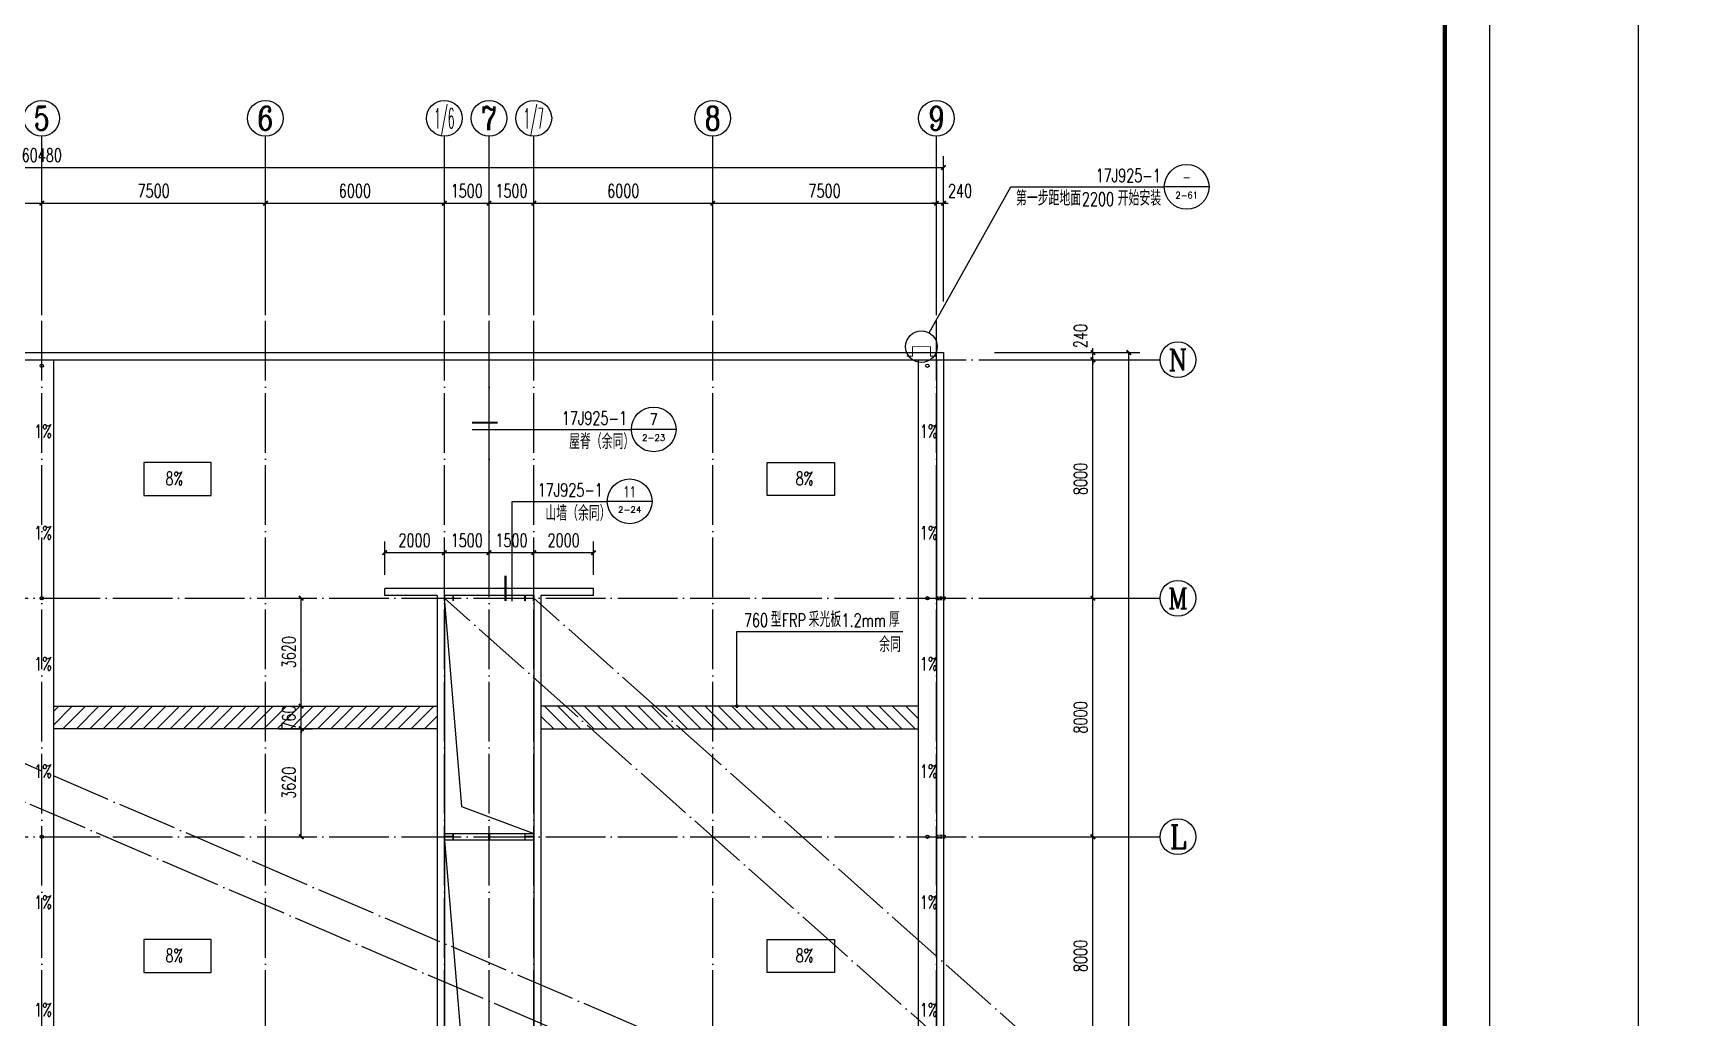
# Model space of a CAD drawing. Extents: x 14586673 to 15379323, y -344170 to -118775.
# Drawn here: x 14905536 to 14961223, y -230294 to -197266 of the extents above; entities that cross this region are included whole.
import ezdxf
from ezdxf.enums import TextEntityAlignment as Align

# ---------------------------------------------------------------- set-up
doc = ezdxf.new("R2010")
doc.units = 0
doc.header["$LTSCALE"] = 1000
doc.header["$MEASUREMENT"] = 0
doc.linetypes.add('DASH', pattern=[0.35, 0.25, -0.1])
doc.linetypes.add('DOTE', pattern=[2.42, 2, -0.2, 0.02, -0.2])
for name, color, linetype in [('AXIS', 3, 'Continuous'), ('AXIS_TEXT', 7, 'Continuous'), ('COLUMN', 2, 'Continuous'), ('DIM_IDEN', 3, 'Continuous'), ('DIM_LEAD', 3, 'Continuous'), ('DIM_SYMB', 3, 'Continuous'), ('DOTE', 1, 'DOTE'), ('PUB_DIM', 3, 'Continuous'), ('PUB_TEXT', 7, 'Continuous'), ('TK', 4, 'Continuous'), ('WALL-PARAPET', 6, 'Continuous'), ('采光带', 4, 'Continuous'), ('雨水管', 4, 'Continuous')]:
    doc.layers.add(name, color=color, linetype=linetype)
doc.styles.add('_TCH_AXIS', font='COMPLEX', dxfattribs={"bigfont": 'GBCBIG'})
doc.styles.add('_TCH_DIM', font='SIMPLEX', dxfattribs={"bigfont": 'GBCBIG'})
doc.styles.add('_TCH_DIM_T3', font='SIMPLEX', dxfattribs={"width": 0.705882, "bigfont": 'GBCBIG'})
doc.styles.add('_TCH_LABEL', font='COMPLEX', dxfattribs={"bigfont": 'GBCBIG'})
doc.styles.add('COMPLEX', font='COMPLEX')
doc.dimstyles.new('_TCH_ARCH&&150', dxfattribs={"dimtxt": 446.25, "dimasz": 150, "dimexe": 375, "dimexo": 450, "dimgap": 189.375, "dimtad": 1, "dimdec": 0, "dimzin": 0, "dimdsep": 46, "dimtxsty": '_TCH_DIM_T3', "dimblk": 'ARCHTICK', "dimcen": 0.09, "dimclrt": 7, "dimazin": 2, "dimtfac": 1, "dimtdec": 0, "dimtix": 1, "dimtmove": 2, "dimatfit": 3, "dimfxl": 0, "dimtolj": 1, "dimtzin": 0, "dimarcsym": 0})

# ---------------------------------------------------------------- blocks, each defined once
blk = doc.blocks.new('A$C0FCD69EC')
at = {"layer": 'COLUMN'}
blk.add_hatch(color=256, dxfattribs=at).paths.add_polyline_path([(300, 180), (294, 180), (294, 94), (6, 94), (6, 180), (0, 180), (0, 0), (6, 0), (6, 86), (294, 86), (294, 0), (300, 0)])
blk.add_lwpolyline([(300, 0), (294, 0), (294, 86), (6, 86), (6, 0), (0, 0), (0, 180), (6, 180), (6, 94), (294, 94), (294, 180), (300, 180)], close=True, dxfattribs=at)
blk = doc.blocks.new('A$C22C4548D')
blk.add_line((0, 10), (300, 10))
blk.add_lwpolyline([(30, 20), (270, 20), (270, 0), (30, 0)], close=True)
blk = doc.blocks.new('GeYuanFrame_36670075', base_point=(20.09, 4.53))
at = {"layer": 'TK'}
blk.add_lwpolyline([(20.09, 4.53), (20.09, 598.53), (1071.09, 598.53), (1071.09, 4.53)], close=True, dxfattribs=at)
at = {"layer": 'TK', "const_width": 1}
blk.add_lwpolyline([(45.09, 588.53), (1061.09, 588.53), (1061.09, 14.53), (45.09, 14.53)], close=True, dxfattribs=at)
blk = doc.blocks.new('GeYuanFrame_01458721', base_point=(20.09, 4.53))
at = {"layer": 'TK'}
blk.add_lwpolyline([(20.09, 4.53), (20.09, 598.53), (1071.09, 598.53), (1071.09, 4.53)], close=True, dxfattribs=at)
blk = doc.blocks.new('_AXISO')
blk.add_circle((0, 0), 0.5)
at = {"layer": 'AXIS_TEXT', "style": 'COMPLEX', "width": 1.041667}
blk.add_attdef('A', text='', height=0.56, dxfattribs=at).set_placement((-0.25, -0.28), (0.25, -0.28), align=Align.FIT)
blk = doc.blocks.new('_ArchTick')
at = {"color": 0, "linetype": 'ByBlock', "const_width": 0.4}
blk.add_lwpolyline([(-0.5, -0.5), (0.5, 0.5)], dxfattribs=at)
blk = doc.blocks.new('*D212')
at = {"layer": 'AXIS', "color": 0, "lineweight": -2}
for p, q in [((14937773, -207980), (14942648, -207980)), ((14942273, -304460), (14942273, -207980)), ((14937773, -304460), (14942648, -304460))]:
    blk.add_line(p, q, dxfattribs=at)
at = {"layer": 'Defpoints', "color": 0}
for p in [(14937323, -207980), (14942273, -207980), (14937323, -304460)]:
    blk.add_point(p, dxfattribs=at)
at = {"layer": 'AXIS', "color": 0, "lineweight": -2, "xscale": 150, "yscale": 150, "zscale": 150}
for p, rotation in [((14942273, -207980), 90), ((14942273, -304460), 270)]:
    blk.add_blockref('_ArchTick', p, dxfattribs=dict(at, rotation=rotation))
at = {"layer": 'AXIS', "color": 7, "insert": (14941860, -256220), "char_height": 446.2, "attachment_point": 5, "rotation": 90, "style": '_TCH_DIM_T3'}
blk.add_mtext('\\A1;96480', dxfattribs=at)
blk = doc.blocks.new('*D223')
at = {"layer": 'AXIS', "color": 0, "lineweight": -2}
for p, q in [((14937773, -224220), (14941448, -224220)), ((14941073, -232220), (14941073, -224220)), ((14937773, -232220), (14941448, -232220))]:
    blk.add_line(p, q, dxfattribs=at)
at = {"layer": 'Defpoints', "color": 0}
for p in [(14937323, -224220), (14941073, -224220), (14937323, -232220)]:
    blk.add_point(p, dxfattribs=at)
at = {"layer": 'AXIS', "color": 0, "lineweight": -2, "xscale": 150, "yscale": 150, "zscale": 150}
for p, rotation in [((14941073, -224220), 90), ((14941073, -232220), 270)]:
    blk.add_blockref('_ArchTick', p, dxfattribs=dict(at, rotation=rotation))
at = {"layer": 'AXIS', "color": 7, "insert": (14940660, -228220), "char_height": 446.2, "attachment_point": 5, "rotation": 90, "style": '_TCH_DIM_T3'}
blk.add_mtext('\\A1;8000', dxfattribs=at)
blk = doc.blocks.new('*D224')
at = {"layer": 'AXIS', "color": 0, "lineweight": -2}
for p, q in [((14937773, -216220), (14941448, -216220)), ((14941073, -224220), (14941073, -216220)), ((14937773, -224220), (14941448, -224220))]:
    blk.add_line(p, q, dxfattribs=at)
at = {"layer": 'Defpoints', "color": 0}
for p in [(14937323, -216220), (14941073, -216220), (14937323, -224220)]:
    blk.add_point(p, dxfattribs=at)
at = {"layer": 'AXIS', "color": 0, "lineweight": -2, "xscale": 150, "yscale": 150, "zscale": 150}
for p, rotation in [((14941073, -216220), 90), ((14941073, -224220), 270)]:
    blk.add_blockref('_ArchTick', p, dxfattribs=dict(at, rotation=rotation))
at = {"layer": 'AXIS', "color": 7, "insert": (14940660, -220220), "char_height": 446.2, "attachment_point": 5, "rotation": 90, "style": '_TCH_DIM_T3'}
blk.add_mtext('\\A1;8000', dxfattribs=at)
blk = doc.blocks.new('*D225')
at = {"layer": 'AXIS', "color": 0, "lineweight": -2}
for p, q in [((14937773, -208220), (14941448, -208220)), ((14941073, -216220), (14941073, -208220)), ((14937773, -216220), (14941448, -216220))]:
    blk.add_line(p, q, dxfattribs=at)
at = {"layer": 'Defpoints', "color": 0}
for p in [(14937323, -208220), (14941073, -208220), (14937323, -216220)]:
    blk.add_point(p, dxfattribs=at)
at = {"layer": 'AXIS', "color": 0, "lineweight": -2, "xscale": 150, "yscale": 150, "zscale": 150}
for p, rotation in [((14941073, -208220), 90), ((14941073, -216220), 270)]:
    blk.add_blockref('_ArchTick', p, dxfattribs=dict(at, rotation=rotation))
at = {"layer": 'AXIS', "color": 7, "insert": (14940660, -212220), "char_height": 446.2, "attachment_point": 5, "rotation": 90, "style": '_TCH_DIM_T3'}
blk.add_mtext('\\A1;8000', dxfattribs=at)
blk = doc.blocks.new('*D226')
at = {"layer": 'AXIS', "color": 0, "lineweight": -2}
for p, q in [((14937773, -207980), (14941448, -207980)), ((14937773, -208220), (14941448, -208220)), ((14941073, -207980), (14941073, -207830)), ((14941073, -208220), (14941073, -207980)), ((14941073, -208220), (14941073, -208370))]:
    blk.add_line(p, q, dxfattribs=at)
at = {"layer": 'Defpoints', "color": 0}
for p in [(14937323, -207980), (14937323, -208220), (14941073, -207980)]:
    blk.add_point(p, dxfattribs=at)
at = {"layer": 'AXIS', "color": 0, "lineweight": -2, "xscale": 150, "yscale": 150, "zscale": 150}
for p, rotation in [((14941073, -207980), 270), ((14941073, -208220), 90)]:
    blk.add_blockref('_ArchTick', p, dxfattribs=dict(at, rotation=rotation))
at = {"layer": 'AXIS', "color": 7, "insert": (14940660, -207425), "char_height": 446.2, "attachment_point": 5, "rotation": 90, "style": '_TCH_DIM_T3'}
blk.add_mtext('\\A1;240', dxfattribs=at)
blk = doc.blocks.new('*D242')
at = {"layer": 'AXIS', "color": 0, "lineweight": -2}
for p, q in [((14875583, -206270), (14875583, -201395)), ((14936063, -206270), (14936063, -201395)), ((14875583, -201770), (14936063, -201770))]:
    blk.add_line(p, q, dxfattribs=at)
at = {"layer": 'Defpoints', "color": 0}
for p in [(14936063, -201770), (14875583, -206720), (14936063, -206720)]:
    blk.add_point(p, dxfattribs=at)
at = {"layer": 'AXIS', "color": 0, "lineweight": -2, "xscale": 150, "yscale": 150, "zscale": 150, "rotation": 180}
blk.add_blockref('_ArchTick', (14875583, -201770), dxfattribs=at)
at = {"layer": 'AXIS', "color": 0, "lineweight": -2, "xscale": 150, "yscale": 150, "zscale": 150}
blk.add_blockref('_ArchTick', (14936063, -201770), dxfattribs=at)
at = {"layer": 'AXIS', "color": 7, "insert": (14905823, -201358), "char_height": 446.2, "attachment_point": 5, "style": '_TCH_DIM_T3'}
blk.add_mtext('\\A1;60480', dxfattribs=at)
blk = doc.blocks.new('*D249')
at = {"layer": 'AXIS', "color": 0, "lineweight": -2}
for p, q in [((14898323, -206270), (14898323, -202595)), ((14905823, -206270), (14905823, -202595)), ((14898323, -202970), (14905823, -202970))]:
    blk.add_line(p, q, dxfattribs=at)
at = {"layer": 'Defpoints', "color": 0}
for p in [(14905823, -202970), (14898323, -206720), (14905823, -206720)]:
    blk.add_point(p, dxfattribs=at)
at = {"layer": 'AXIS', "color": 0, "lineweight": -2, "xscale": 150, "yscale": 150, "zscale": 150, "rotation": 180}
blk.add_blockref('_ArchTick', (14898323, -202970), dxfattribs=at)
at = {"layer": 'AXIS', "color": 0, "lineweight": -2, "xscale": 150, "yscale": 150, "zscale": 150}
blk.add_blockref('_ArchTick', (14905823, -202970), dxfattribs=at)
at = {"layer": 'AXIS', "color": 7, "insert": (14902073, -202558), "char_height": 446.2, "attachment_point": 5, "style": '_TCH_DIM_T3'}
blk.add_mtext('\\A1;7500', dxfattribs=at)
blk = doc.blocks.new('*D250')
at = {"layer": 'AXIS', "color": 0, "lineweight": -2}
for p, q in [((14905823, -206270), (14905823, -202595)), ((14913323, -206270), (14913323, -202595)), ((14905823, -202970), (14913323, -202970))]:
    blk.add_line(p, q, dxfattribs=at)
at = {"layer": 'Defpoints', "color": 0}
for p in [(14913323, -202970), (14905823, -206720), (14913323, -206720)]:
    blk.add_point(p, dxfattribs=at)
at = {"layer": 'AXIS', "color": 0, "lineweight": -2, "xscale": 150, "yscale": 150, "zscale": 150, "rotation": 180}
blk.add_blockref('_ArchTick', (14905823, -202970), dxfattribs=at)
at = {"layer": 'AXIS', "color": 0, "lineweight": -2, "xscale": 150, "yscale": 150, "zscale": 150}
blk.add_blockref('_ArchTick', (14913323, -202970), dxfattribs=at)
at = {"layer": 'AXIS', "color": 7, "insert": (14909573, -202558), "char_height": 446.2, "attachment_point": 5, "style": '_TCH_DIM_T3'}
blk.add_mtext('\\A1;7500', dxfattribs=at)
blk = doc.blocks.new('*D251')
at = {"layer": 'AXIS', "color": 0, "lineweight": -2}
for p, q in [((14913323, -206270), (14913323, -202595)), ((14919323, -206270), (14919323, -202595)), ((14913323, -202970), (14919323, -202970))]:
    blk.add_line(p, q, dxfattribs=at)
at = {"layer": 'Defpoints', "color": 0}
for p in [(14919323, -202970), (14913323, -206720), (14919323, -206720)]:
    blk.add_point(p, dxfattribs=at)
at = {"layer": 'AXIS', "color": 0, "lineweight": -2, "xscale": 150, "yscale": 150, "zscale": 150, "rotation": 180}
blk.add_blockref('_ArchTick', (14913323, -202970), dxfattribs=at)
at = {"layer": 'AXIS', "color": 0, "lineweight": -2, "xscale": 150, "yscale": 150, "zscale": 150}
blk.add_blockref('_ArchTick', (14919323, -202970), dxfattribs=at)
at = {"layer": 'AXIS', "color": 7, "insert": (14916323, -202558), "char_height": 446.2, "attachment_point": 5, "style": '_TCH_DIM_T3'}
blk.add_mtext('\\A1;6000', dxfattribs=at)
blk = doc.blocks.new('*D252')
at = {"layer": 'AXIS', "color": 0, "lineweight": -2}
for p, q in [((14919323, -206270), (14919323, -202595)), ((14920823, -206270), (14920823, -202595)), ((14919323, -202970), (14920823, -202970))]:
    blk.add_line(p, q, dxfattribs=at)
at = {"layer": 'Defpoints', "color": 0}
for p in [(14920823, -202970), (14919323, -206720), (14920823, -206720)]:
    blk.add_point(p, dxfattribs=at)
at = {"layer": 'AXIS', "color": 0, "lineweight": -2, "xscale": 150, "yscale": 150, "zscale": 150, "rotation": 180}
blk.add_blockref('_ArchTick', (14919323, -202970), dxfattribs=at)
at = {"layer": 'AXIS', "color": 0, "lineweight": -2, "xscale": 150, "yscale": 150, "zscale": 150}
blk.add_blockref('_ArchTick', (14920823, -202970), dxfattribs=at)
at = {"layer": 'AXIS', "color": 7, "insert": (14920073, -202558), "char_height": 446.2, "attachment_point": 5, "style": '_TCH_DIM_T3'}
blk.add_mtext('\\A1;1500', dxfattribs=at)
blk = doc.blocks.new('*D253')
at = {"layer": 'AXIS', "color": 0, "lineweight": -2}
for p, q in [((14920823, -206270), (14920823, -202595)), ((14922323, -206270), (14922323, -202595)), ((14920823, -202970), (14922323, -202970))]:
    blk.add_line(p, q, dxfattribs=at)
at = {"layer": 'Defpoints', "color": 0}
for p in [(14922323, -202970), (14920823, -206720), (14922323, -206720)]:
    blk.add_point(p, dxfattribs=at)
at = {"layer": 'AXIS', "color": 0, "lineweight": -2, "xscale": 150, "yscale": 150, "zscale": 150, "rotation": 180}
blk.add_blockref('_ArchTick', (14920823, -202970), dxfattribs=at)
at = {"layer": 'AXIS', "color": 0, "lineweight": -2, "xscale": 150, "yscale": 150, "zscale": 150}
blk.add_blockref('_ArchTick', (14922323, -202970), dxfattribs=at)
at = {"layer": 'AXIS', "color": 7, "insert": (14921573, -202558), "char_height": 446.2, "attachment_point": 5, "style": '_TCH_DIM_T3'}
blk.add_mtext('\\A1;1500', dxfattribs=at)
blk = doc.blocks.new('*D254')
at = {"layer": 'AXIS', "color": 0, "lineweight": -2}
for p, q in [((14922323, -206270), (14922323, -202595)), ((14928323, -206270), (14928323, -202595)), ((14922323, -202970), (14928323, -202970))]:
    blk.add_line(p, q, dxfattribs=at)
at = {"layer": 'Defpoints', "color": 0}
for p in [(14928323, -202970), (14922323, -206720), (14928323, -206720)]:
    blk.add_point(p, dxfattribs=at)
at = {"layer": 'AXIS', "color": 0, "lineweight": -2, "xscale": 150, "yscale": 150, "zscale": 150, "rotation": 180}
blk.add_blockref('_ArchTick', (14922323, -202970), dxfattribs=at)
at = {"layer": 'AXIS', "color": 0, "lineweight": -2, "xscale": 150, "yscale": 150, "zscale": 150}
blk.add_blockref('_ArchTick', (14928323, -202970), dxfattribs=at)
at = {"layer": 'AXIS', "color": 7, "insert": (14925323, -202558), "char_height": 446.2, "attachment_point": 5, "style": '_TCH_DIM_T3'}
blk.add_mtext('\\A1;6000', dxfattribs=at)
blk = doc.blocks.new('*D255')
at = {"layer": 'AXIS', "color": 0, "lineweight": -2}
for p, q in [((14928323, -206270), (14928323, -202595)), ((14935823, -206270), (14935823, -202595)), ((14928323, -202970), (14935823, -202970))]:
    blk.add_line(p, q, dxfattribs=at)
at = {"layer": 'Defpoints', "color": 0}
for p in [(14935823, -202970), (14928323, -206720), (14935823, -206720)]:
    blk.add_point(p, dxfattribs=at)
at = {"layer": 'AXIS', "color": 0, "lineweight": -2, "xscale": 150, "yscale": 150, "zscale": 150, "rotation": 180}
blk.add_blockref('_ArchTick', (14928323, -202970), dxfattribs=at)
at = {"layer": 'AXIS', "color": 0, "lineweight": -2, "xscale": 150, "yscale": 150, "zscale": 150}
blk.add_blockref('_ArchTick', (14935823, -202970), dxfattribs=at)
at = {"layer": 'AXIS', "color": 7, "insert": (14932073, -202558), "char_height": 446.2, "attachment_point": 5, "style": '_TCH_DIM_T3'}
blk.add_mtext('\\A1;7500', dxfattribs=at)
blk = doc.blocks.new('*D256')
at = {"layer": 'AXIS', "color": 0, "lineweight": -2}
for p, q in [((14935823, -206270), (14935823, -202595)), ((14936063, -206270), (14936063, -202595)), ((14935823, -202970), (14935673, -202970)), ((14935823, -202970), (14936063, -202970)), ((14936063, -202970), (14936213, -202970))]:
    blk.add_line(p, q, dxfattribs=at)
at = {"layer": 'Defpoints', "color": 0}
for p in [(14936063, -202970), (14935823, -206720), (14936063, -206720)]:
    blk.add_point(p, dxfattribs=at)
at = {"layer": 'AXIS', "color": 0, "lineweight": -2, "xscale": 150, "yscale": 150, "zscale": 150}
blk.add_blockref('_ArchTick', (14935823, -202970), dxfattribs=at)
at = {"layer": 'AXIS', "color": 0, "lineweight": -2, "xscale": 150, "yscale": 150, "zscale": 150, "rotation": 180}
blk.add_blockref('_ArchTick', (14936063, -202970), dxfattribs=at)
at = {"layer": 'AXIS', "color": 7, "insert": (14936618, -202558), "char_height": 446.2, "attachment_point": 5, "style": '_TCH_DIM_T3'}
blk.add_mtext('\\A1;240', dxfattribs=at)
blk = doc.blocks.new('*D530')
at = {"layer": 'Defpoints', "color": 0}
for p in [(14913323, -220600), (14914523, -220600), (14913323, -224220)]:
    blk.add_point(p, dxfattribs=at)
at = {"layer": 'PUB_DIM', "color": 0, "lineweight": -2}
for p, q in [((14913773, -220600), (14914898, -220600)), ((14914523, -224220), (14914523, -220600)), ((14913773, -224220), (14914898, -224220))]:
    blk.add_line(p, q, dxfattribs=at)
at = {"layer": 'PUB_DIM', "color": 0, "lineweight": -2, "xscale": 150, "yscale": 150, "zscale": 150}
for p, rotation in [((14914523, -220600), 90), ((14914523, -224220), 270)]:
    blk.add_blockref('_ArchTick', p, dxfattribs=dict(at, rotation=rotation))
at = {"layer": 'PUB_DIM', "color": 7, "insert": (14914110, -222410), "char_height": 446.2, "attachment_point": 5, "rotation": 90, "style": '_TCH_DIM_T3'}
blk.add_mtext('\\A1;3620', dxfattribs=at)
blk = doc.blocks.new('*D531')
at = {"layer": 'Defpoints', "color": 0}
for p in [(14913323, -219840), (14914523, -219840), (14913323, -220600)]:
    blk.add_point(p, dxfattribs=at)
at = {"layer": 'PUB_DIM', "color": 0, "lineweight": -2}
for p, q in [((14913773, -219840), (14914898, -219840)), ((14914523, -219840), (14914523, -219690)), ((14914523, -220600), (14914523, -219840)), ((14913773, -220600), (14914898, -220600)), ((14914523, -220600), (14914523, -220750))]:
    blk.add_line(p, q, dxfattribs=at)
at = {"layer": 'PUB_DIM', "color": 0, "lineweight": -2, "xscale": 150, "yscale": 150, "zscale": 150}
for p, rotation in [((14914523, -219840), 270), ((14914523, -220600), 90)]:
    blk.add_blockref('_ArchTick', p, dxfattribs=dict(at, rotation=rotation))
at = {"layer": 'PUB_DIM', "color": 7, "insert": (14914110, -220220), "char_height": 446.2, "attachment_point": 5, "rotation": 90, "style": '_TCH_DIM_T3'}
blk.add_mtext('\\A1;760', dxfattribs=at)
blk = doc.blocks.new('*D532')
at = {"layer": 'Defpoints', "color": 0}
for p in [(14913323, -216220), (14914523, -216220), (14913323, -219840)]:
    blk.add_point(p, dxfattribs=at)
at = {"layer": 'PUB_DIM', "color": 0, "lineweight": -2}
for p, q in [((14913773, -216220), (14914898, -216220)), ((14914523, -219840), (14914523, -216220)), ((14913773, -219840), (14914898, -219840))]:
    blk.add_line(p, q, dxfattribs=at)
at = {"layer": 'PUB_DIM', "color": 0, "lineweight": -2, "xscale": 150, "yscale": 150, "zscale": 150}
for p, rotation in [((14914523, -216220), 90), ((14914523, -219840), 270)]:
    blk.add_blockref('_ArchTick', p, dxfattribs=dict(at, rotation=rotation))
at = {"layer": 'PUB_DIM', "color": 7, "insert": (14914110, -218030), "char_height": 446.2, "attachment_point": 5, "rotation": 90, "style": '_TCH_DIM_T3'}
blk.add_mtext('\\A1;3620', dxfattribs=at)
blk = doc.blocks.new('*D545')
at = {"layer": 'Defpoints', "color": 0}
for p in [(14919323, -214690), (14917323, -215890), (14919323, -215890)]:
    blk.add_point(p, dxfattribs=at)
at = {"layer": 'PUB_DIM', "color": 0, "lineweight": -2}
for p, q in [((14917323, -215440), (14917323, -214315)), ((14919323, -215440), (14919323, -214315)), ((14917323, -214690), (14919323, -214690))]:
    blk.add_line(p, q, dxfattribs=at)
at = {"layer": 'PUB_DIM', "color": 0, "lineweight": -2, "xscale": 150, "yscale": 150, "zscale": 150, "rotation": 180}
blk.add_blockref('_ArchTick', (14917323, -214690), dxfattribs=at)
at = {"layer": 'PUB_DIM', "color": 0, "lineweight": -2, "xscale": 150, "yscale": 150, "zscale": 150}
blk.add_blockref('_ArchTick', (14919323, -214690), dxfattribs=at)
at = {"layer": 'PUB_DIM', "color": 7, "insert": (14918323, -214278), "char_height": 446.2, "attachment_point": 5, "style": '_TCH_DIM_T3'}
blk.add_mtext('\\A1;2000', dxfattribs=at)
blk = doc.blocks.new('*D546')
at = {"layer": 'Defpoints', "color": 0}
for p in [(14920823, -214690), (14919323, -215890), (14920823, -215890)]:
    blk.add_point(p, dxfattribs=at)
at = {"layer": 'PUB_DIM', "color": 0, "lineweight": -2}
for p, q in [((14919323, -215440), (14919323, -214315)), ((14920823, -215440), (14920823, -214315)), ((14919323, -214690), (14920823, -214690))]:
    blk.add_line(p, q, dxfattribs=at)
at = {"layer": 'PUB_DIM', "color": 0, "lineweight": -2, "xscale": 150, "yscale": 150, "zscale": 150, "rotation": 180}
blk.add_blockref('_ArchTick', (14919323, -214690), dxfattribs=at)
at = {"layer": 'PUB_DIM', "color": 0, "lineweight": -2, "xscale": 150, "yscale": 150, "zscale": 150}
blk.add_blockref('_ArchTick', (14920823, -214690), dxfattribs=at)
at = {"layer": 'PUB_DIM', "color": 7, "insert": (14920073, -214278), "char_height": 446.2, "attachment_point": 5, "style": '_TCH_DIM_T3'}
blk.add_mtext('\\A1;1500', dxfattribs=at)
blk = doc.blocks.new('*D547')
at = {"layer": 'Defpoints', "color": 0}
for p in [(14922323, -214690), (14920823, -215890), (14922323, -215890)]:
    blk.add_point(p, dxfattribs=at)
at = {"layer": 'PUB_DIM', "color": 0, "lineweight": -2}
for p, q in [((14920823, -215440), (14920823, -214315)), ((14922323, -215440), (14922323, -214315)), ((14920823, -214690), (14922323, -214690))]:
    blk.add_line(p, q, dxfattribs=at)
at = {"layer": 'PUB_DIM', "color": 0, "lineweight": -2, "xscale": 150, "yscale": 150, "zscale": 150, "rotation": 180}
blk.add_blockref('_ArchTick', (14920823, -214690), dxfattribs=at)
at = {"layer": 'PUB_DIM', "color": 0, "lineweight": -2, "xscale": 150, "yscale": 150, "zscale": 150}
blk.add_blockref('_ArchTick', (14922323, -214690), dxfattribs=at)
at = {"layer": 'PUB_DIM', "color": 7, "insert": (14921573, -214278), "char_height": 446.2, "attachment_point": 5, "style": '_TCH_DIM_T3'}
blk.add_mtext('\\A1;1500', dxfattribs=at)
blk = doc.blocks.new('*D548')
at = {"layer": 'Defpoints', "color": 0}
for p in [(14924323, -214690), (14922323, -215890), (14924323, -215890)]:
    blk.add_point(p, dxfattribs=at)
at = {"layer": 'PUB_DIM', "color": 0, "lineweight": -2}
for p, q in [((14922323, -215440), (14922323, -214315)), ((14924323, -215440), (14924323, -214315)), ((14922323, -214690), (14924323, -214690))]:
    blk.add_line(p, q, dxfattribs=at)
at = {"layer": 'PUB_DIM', "color": 0, "lineweight": -2, "xscale": 150, "yscale": 150, "zscale": 150, "rotation": 180}
blk.add_blockref('_ArchTick', (14922323, -214690), dxfattribs=at)
at = {"layer": 'PUB_DIM', "color": 0, "lineweight": -2, "xscale": 150, "yscale": 150, "zscale": 150}
blk.add_blockref('_ArchTick', (14924323, -214690), dxfattribs=at)
at = {"layer": 'PUB_DIM', "color": 7, "insert": (14923323, -214278), "char_height": 446.2, "attachment_point": 5, "style": '_TCH_DIM_T3'}
blk.add_mtext('\\A1;2000', dxfattribs=at)

msp = doc.modelspace()

# ---------------------------------------------------------------- hatches: boundary and pattern name
at = {"layer": '采光带'}
h = msp.add_hatch(dxfattribs=at)
h.set_pattern_fill('ANSI31', color=250, scale=200, angle=-90, style=0)
h.set_pattern_definition([(225, (14685887.14, 8826378.5), (-224.506403, 224.506403), [])])
h.paths.add_polyline_path([(14919082.6, -220600.3), (14906222.6, -220600.3), (14906222.6, -219840.3), (14919082.6, -219840.3)])
h = msp.add_hatch(dxfattribs=at)
h.set_pattern_fill('ANSI31', color=250, scale=200, angle=-90, style=0)
h.set_pattern_definition([(315, (15155758, 8826378.5), (224.506403, 224.506403), [])])
h.paths.add_polyline_path([(14922562.6, -220600.3), (14935222.6, -220600.3), (14935222.6, -219840.3), (14922562.6, -219840.3)])

# ---------------------------------------------------------------- linework, layer by layer
at = {"ltscale": 0.5}
for p, q in [((14906222.6, -304220.3), (14906222.6, -208220.3)), ((14935222.6, -304220.3), (14935222.6, -208220.3))]:
    msp.add_line(p, q, dxfattribs=at)
for points in [[(14875582.6, -207980.3), (14936062.6, -207980.3), (14936062.6, -304460.3), (14875582.6, -304460.3)], [(14875822.6, -208220.3), (14935822.6, -208220.3), (14935822.6, -304220.3), (14875822.6, -304220.3)], [(14909242.7, -211666.4), (14909242.7, -212774.3), (14911499.7, -212774.3), (14911499.7, -211666.4)], [(14932402.5, -211666.4), (14932402.5, -212774.3), (14930145.4, -212774.3), (14930145.4, -211666.4)], [(14922322.6, -224330.3), (14919322.6, -224330.3), (14919322.6, -224110.3), (14922322.6, -224110.3)], [(14909242.7, -227666.4), (14909242.7, -228774.3), (14911499.7, -228774.3), (14911499.7, -227666.4)], [(14932402.5, -227666.4), (14932402.5, -228774.3), (14930145.4, -228774.3), (14930145.4, -227666.4)]]:
    msp.add_lwpolyline(points, close=True)
at = {"ltscale": 0.5, "const_width": 50}
msp.add_lwpolyline([(14920822.6, -215890.3), (14920822.6, -208220.3)], dxfattribs=at)
at = {"const_width": 30}
msp.add_lwpolyline([(14935822.6, -208100.3), (14935622.6, -208100.3), (14935622.6, -207780.3), (14935022.6, -207780.3), (14935022.6, -208100.3), (14934822.6, -208100.3)], dxfattribs=at)
for points in [[(14919322.6, -216330.3), (14919893.2, -223204.4), (14922322.6, -224110.3)], [(14919322.6, -224330.3), (14919893.2, -231204.4), (14922322.6, -232110.3)]]:
    msp.add_lwpolyline(points)
at = {"linetype": 'DASH', "ltscale": 0.3}
for points in [[(14935822.6, -216270.3), (14935822.6, -216170.3), (14936122.6, -216170.3), (14936122.6, -216270.3)], [(14935822.6, -224270.3), (14935822.6, -224170.3), (14936122.6, -224170.3), (14936122.6, -224270.3)]]:
    msp.add_lwpolyline(points, close=True, dxfattribs=at)
at = {"layer": 'AXIS'}
for p, q in [((14905822.6, -206720.3), (14905822.6, -200720.3)), ((14913322.6, -206720.3), (14913322.6, -200720.3)), ((14919322.6, -206720.3), (14919322.6, -200720.3)), ((14920822.6, -206720.3), (14920822.6, -200720.3)), ((14922322.6, -206720.3), (14922322.6, -200720.3)), ((14928322.6, -206720.3), (14928322.6, -200720.3)), ((14935822.6, -206720.3), (14935822.6, -200720.3)), ((14937322.6, -208220.3), (14943322.6, -208220.3)), ((14937322.6, -216220.3), (14943322.6, -216220.3)), ((14937322.6, -224220.3), (14943322.6, -224220.3))]:
    msp.add_line(p, q, dxfattribs=at)
at = {"layer": 'DIM_IDEN'}
for p, q in [((14920252.6, -210556.6), (14922402.6, -210556.6)), ((14922402.6, -210556.6), (14925593.5, -210556.6)), ((14927093.5, -210556.6), (14925593.5, -210556.6)), ((14921596.1, -212970.3), (14924787, -212970.3)), ((14921596.1, -216317.8), (14921596.1, -212970.3)), ((14926287, -212970.3), (14924787, -212970.3))]:
    msp.add_line(p, q, dxfattribs=at)
at = {"layer": 'DIM_IDEN', "const_width": 75}
for points in [[(14920252.6, -210331.6), (14921107.6, -210331.6)], [(14921371.1, -216317.8), (14921371.1, -215462.8)]]:
    msp.add_lwpolyline(points, dxfattribs=at)
at = {"layer": 'DIM_IDEN'}
for centre in [(14926343.5, -210556.6), (14925537, -212970.3)]:
    msp.add_circle(centre, 750, dxfattribs=at)
at = {"layer": 'DIM_LEAD'}
for p, q in [((14935581.5, -207317.7), (14938322.6, -202420.3)), ((14938322.6, -202420.3), (14943467.2, -202420.3)), ((14944967.2, -202420.3), (14943467.2, -202420.3)), ((14929136, -219840.3), (14929136, -217340.3)), ((14929136, -217340.3), (14934703.6, -217340.3))]:
    msp.add_line(p, q, dxfattribs=at)
at = {"layer": 'DIM_LEAD', "const_width": 60}
msp.add_lwpolyline([(14929136, -219870.3, 1), (14929136, -219810.3, 1)], format="xyb", close=True, dxfattribs=at)
at = {"layer": 'DIM_LEAD'}
for centre, radius in [((14944217.2, -202420.3), 750), ((14935322.6, -207780.3), 530.2)]:
    msp.add_circle(centre, radius, dxfattribs=at)
at = {"layer": 'DIM_SYMB'}
for points in [[(14905822.6, -210237.9, 0, 0, 0), (14905822.6, -209173, 120, 0, 0), (14905822.6, -208723, 0, 0, 0)], [(14935522.6, -210237.9, 0, 0, 0), (14935522.6, -209173, 120, 0, 0), (14935522.6, -208723, 0, 0, 0)], [(14905822.6, -214402.8, 0, 0, 0), (14905822.6, -215467.7, 120, 0, 0), (14905822.6, -215917.7, 0, 0, 0)], [(14935522.6, -214402.8, 0, 0, 0), (14935522.6, -215467.7, 120, 0, 0), (14935522.6, -215917.7, 0, 0, 0)], [(14905822.6, -218037.9, 0, 0, 0), (14905822.6, -216973, 120, 0, 0), (14905822.6, -216523, 0, 0, 0)], [(14935522.6, -218037.9, 0, 0, 0), (14935522.6, -216973, 120, 0, 0), (14935522.6, -216523, 0, 0, 0)], [(14905822.6, -222402.8, 0, 0, 0), (14905822.6, -223467.7, 120, 0, 0), (14905822.6, -223917.7, 0, 0, 0)], [(14935522.6, -222402.8, 0, 0, 0), (14935522.6, -223467.7, 120, 0, 0), (14935522.6, -223917.7, 0, 0, 0)], [(14905822.6, -226037.9, 0, 0, 0), (14905822.6, -224973, 120, 0, 0), (14905822.6, -224523, 0, 0, 0)], [(14935522.6, -226037.9, 0, 0, 0), (14935522.6, -224973, 120, 0, 0), (14935522.6, -224523, 0, 0, 0)]]:
    msp.add_lwpolyline(points, format="xyseb", dxfattribs=at)
at = {"layer": 'DOTE'}
for p, q in [((14905822.6, -305720.3), (14905822.6, -206720.3)), ((14913322.6, -305720.3), (14913322.6, -206720.3)), ((14919322.6, -305720.3), (14919322.6, -206720.3)), ((14920822.6, -305720.3), (14920822.6, -206720.3)), ((14922322.6, -305720.3), (14922322.6, -206720.3)), ((14928322.6, -305720.3), (14928322.6, -206720.3)), ((14935822.6, -305720.3), (14935822.6, -206720.3)), ((14874322.6, -208220.3), (14937322.6, -208220.3)), ((14874322.6, -216220.3), (14937322.6, -216220.3)), ((14947307.3, -241100.3), (14889322.6, -216220.3)), ((14950307.3, -241100.3), (14892322.6, -216220.3)), ((14947307.3, -241100.3), (14919322.6, -216220.3)), ((14950307.3, -241100.3), (14922322.6, -216220.3)), ((14874322.6, -224220.3), (14937322.6, -224220.3))]:
    msp.add_line(p, q, dxfattribs=at)
at = {"layer": 'PUB_DIM'}
for points in [[(14910993.5, -212582.6, 0, 0, 0), (14909968.5, -212582.6, 120, 0, 0), (14909518.5, -212582.6, 0, 0, 0)], [(14930651.6, -212582.6, 0, 0, 0), (14931676.6, -212582.6, 120, 0, 0), (14932126.6, -212582.6, 0, 0, 0)], [(14910993.5, -228582.6, 0, 0, 0), (14909968.5, -228582.6, 120, 0, 0), (14909518.5, -228582.6, 0, 0, 0)], [(14930651.6, -228582.6, 0, 0, 0), (14931676.6, -228582.6, 120, 0, 0), (14932126.6, -228582.6, 0, 0, 0)]]:
    msp.add_lwpolyline(points, format="xyseb", dxfattribs=at)
at = {"layer": 'WALL-PARAPET'}
for p, q in [((14919322.6, -215890.3), (14917322.6, -215890.3)), ((14917322.6, -216130.3), (14917322.6, -215890.3)), ((14922322.6, -215890.3), (14919322.6, -215890.3)), ((14924322.6, -215890.3), (14922322.6, -215890.3)), ((14924322.6, -216130.3), (14924322.6, -215890.3)), ((14919082.6, -216130.3), (14917322.6, -216130.3)), ((14919082.6, -216130.3), (14919082.6, -296310.3)), ((14919322.6, -216130.3), (14919322.6, -296310.3)), ((14922322.6, -216130.3), (14919322.6, -216130.3)), ((14922322.6, -216130.3), (14922322.6, -296310.3)), ((14922562.6, -216130.3), (14922562.6, -296310.3)), ((14924322.6, -216130.3), (14922562.6, -216130.3))]:
    msp.add_line(p, q, dxfattribs=at)
at = {"layer": '采光带', "color": 4}
for points in [[(14919082.6, -220600.3), (14906222.6, -220600.3), (14906222.6, -219840.3), (14919082.6, -219840.3)], [(14922562.6, -220600.3), (14935222.6, -220600.3), (14935222.6, -219840.3), (14922562.6, -219840.3)]]:
    msp.add_lwpolyline(points, close=True, dxfattribs=at)
at = {"layer": '雨水管'}
for centre in [(14905822.6, -208420.3), (14935522.6, -208420.3), (14905822.6, -216220.3), (14935522.6, -216220.3), (14905822.6, -224220.3), (14935522.6, -224220.3)]:
    msp.add_circle(centre, 55, dxfattribs=at)

# ---------------------------------------------------------------- block references
at = {"xscale": 150, "yscale": 150, "zscale": 150, "rotation": 270}
msp.add_blockref('GeYuanFrame_36670075', (14865272.6, -181520.3), dxfattribs=at)
at = {"xscale": 150, "yscale": 150, "zscale": 150}
msp.add_blockref('GeYuanFrame_01458721', (14959372.6, -270620.3), dxfattribs=at)
at = {"rotation": 90.00000000000001}
msp.add_blockref('A$C22C4548D', (14920832.6, -224374.4), dxfattribs=at)
at = {"layer": 'AXIS'}
ref = msp.add_blockref('_AXISO', (14905822.6, -200120.3), dxfattribs=dict(at, xscale=1200, yscale=1200, zscale=1200))
ref.add_attrib('A', '5', dxfattribs={"layer": 'AXIS_TEXT', "ltscale": 0.5, "height": 798.8, "style": '_TCH_AXIS'}).set_placement((14905556.3, -200519.7), (14906088.8, -200519.7), align=Align.FIT)
ref = msp.add_blockref('_AXISO', (14913322.6, -200120.3), dxfattribs=dict(at, xscale=1200, yscale=1200, zscale=1200))
ref.add_attrib('A', '6', dxfattribs={"layer": 'AXIS_TEXT', "ltscale": 0.5, "height": 798.8, "style": '_TCH_AXIS'}).set_placement((14913056.3, -200519.7), (14913588.8, -200519.7), align=Align.FIT)
ref = msp.add_blockref('_AXISO', (14919322.6, -200120.3), dxfattribs=dict(at, xscale=1200, yscale=1200, zscale=1200))
ref.add_attrib('A', '1/6', dxfattribs={"layer": 'AXIS_TEXT', "ltscale": 0.5, "height": 678.82, "style": '_TCH_AXIS', "width": 0.411765}).set_placement((14918983.2, -200459.8), (14919662, -200459.8), align=Align.FIT)
ref = msp.add_blockref('_AXISO', (14920822.6, -200120.3), dxfattribs=dict(at, xscale=1200, yscale=1200, zscale=1200))
ref.add_attrib('A', '7', dxfattribs={"layer": 'AXIS_TEXT', "ltscale": 0.5, "height": 798.8, "style": '_TCH_AXIS'}).set_placement((14920556.3, -200519.7), (14921088.8, -200519.7), align=Align.FIT)
ref = msp.add_blockref('_AXISO', (14922322.6, -200120.3), dxfattribs=dict(at, xscale=1200, yscale=1200, zscale=1200))
ref.add_attrib('A', '1/7', dxfattribs={"layer": 'AXIS_TEXT', "ltscale": 0.5, "height": 678.82, "style": '_TCH_AXIS', "width": 0.411765}).set_placement((14921983.2, -200459.8), (14922662, -200459.8), align=Align.FIT)
ref = msp.add_blockref('_AXISO', (14928322.6, -200120.3), dxfattribs=dict(at, xscale=1200, yscale=1200, zscale=1200))
ref.add_attrib('A', '8', dxfattribs={"layer": 'AXIS_TEXT', "ltscale": 0.5, "height": 798.8, "style": '_TCH_AXIS'}).set_placement((14928056.3, -200519.7), (14928588.8, -200519.7), align=Align.FIT)
ref = msp.add_blockref('_AXISO', (14935822.6, -200120.3), dxfattribs=dict(at, xscale=1200, yscale=1200, zscale=1200))
ref.add_attrib('A', '9', dxfattribs={"layer": 'AXIS_TEXT', "ltscale": 0.5, "height": 798.8, "style": '_TCH_AXIS'}).set_placement((14935556.3, -200519.7), (14936088.8, -200519.7), align=Align.FIT)
ref = msp.add_blockref('_AXISO', (14943922.6, -208220.3), dxfattribs=dict(at, xscale=1200, yscale=1200, zscale=1200))
ref.add_attrib('A', 'N', dxfattribs={"layer": 'AXIS_TEXT', "ltscale": 0.5, "height": 711.9, "style": '_TCH_AXIS'}).set_placement((14943600.5, -208576.3), (14944244.6, -208576.3), align=Align.FIT)
ref = msp.add_blockref('_AXISO', (14943922.6, -216220.3), dxfattribs=dict(at, xscale=1200, yscale=1200, zscale=1200))
ref.add_attrib('A', 'M', dxfattribs={"layer": 'AXIS_TEXT', "ltscale": 0.5, "height": 678.8, "style": '_TCH_AXIS'}).set_placement((14943583.2, -216559.8), (14944262, -216559.8), align=Align.FIT)
ref = msp.add_blockref('_AXISO', (14943922.6, -224220.3), dxfattribs=dict(at, xscale=1200, yscale=1200, zscale=1200))
ref.add_attrib('A', 'L', dxfattribs={"layer": 'AXIS_TEXT', "ltscale": 0.5, "height": 781.2, "style": '_TCH_AXIS'}).set_placement((14943643.6, -224610.9), (14944201.6, -224610.9), align=Align.FIT)
at = {"layer": 'COLUMN', "rotation": 180}
for p in [(14919622.6, -216130.3), (14922322.6, -216130.3)]:
    msp.add_blockref('A$C0FCD69EC', p, dxfattribs=at)
at = {"layer": 'COLUMN', "xscale": -1}
for p in [(14919622.6, -224310.3), (14922322.6, -224310.3)]:
    msp.add_blockref('A$C0FCD69EC', p, dxfattribs=at)

# ---------------------------------------------------------------- texts
at = {"layer": 'PUB_TEXT', "width": 0.705882}
for s, style, p in [('17J925-1', '_TCH_DIM', (14941164.7, -202262.8)), ('2200', '_TCH_DIM', (14940702.3, -203052.6)), ('1%%%', '_TCH_DIM', (14905567.6, -210841.7)), ('17J925-1', '_TCH_LABEL', (14923261, -210399.1)), ('1%%%', '_TCH_DIM', (14935267.6, -210841.7)), ('8%', '_TCH_DIM', (14909971, -212425.1)), ('8%', '_TCH_DIM', (14931104.1, -212425.1)), ('17J925-1', '_TCH_LABEL', (14922454.5, -212812.8)), ('1%%%', '_TCH_DIM', (14905567.6, -214245.3)), ('1%%%', '_TCH_DIM', (14935267.6, -214245.3)), ('760', '_TCH_DIM', (14929368.9, -217182.8)), ('FRP', '_TCH_DIM', (14930637.5, -217182.8)), ('1.2mm', '_TCH_DIM', (14932643.3, -217182.8)), ('1%%%', '_TCH_DIM', (14905567.6, -218641.7)), ('1%%%', '_TCH_DIM', (14935267.6, -218641.7)), ('1%%%', '_TCH_DIM', (14905567.6, -222245.3)), ('1%%%', '_TCH_DIM', (14935267.6, -222245.3)), ('1%%%', '_TCH_DIM', (14905567.6, -226641.7)), ('1%%%', '_TCH_DIM', (14935267.6, -226641.7)), ('8%', '_TCH_DIM', (14909971, -228425.1)), ('8%', '_TCH_DIM', (14931104.1, -228425.1)), ('1%%%', '_TCH_DIM', (14905567.6, -230245.3)), ('1%%%', '_TCH_DIM', (14935267.6, -230245.3))]:
    msp.add_text(s, height=446.25, dxfattribs=dict(at, style=style)).set_placement(p)
at = {"layer": 'PUB_TEXT', "style": '_TCH_DIM', "width": 0.777778}
msp.add_text('-', height=391.5, dxfattribs=at).set_placement((14944086.7, -202281.5), (14944347.7, -202281.5), align=Align.FIT)
at = {"layer": 'PUB_TEXT'}
for s, height, style, p in [('第一步距地面', 506.38, '_TCH_DIM', (14938490.6, -203052.6)), ('开始安装', 506.38, '_TCH_DIM', (14941902.3, -203052.6)), ('屋脊（余同）', 506.38, '_TCH_LABEL', (14923505.1, -211216.5)), ('山墙（余同）', 506.38, '_TCH_LABEL', (14922709.9, -213622.3)), ('型', 506.4, '_TCH_DIM', (14930268.9, -217182.8)), ('采光板', 506.38, '_TCH_DIM', (14931537.5, -217182.8)), ('厚', 506.4, '_TCH_DIM', (14934233.3, -217182.8)), ('余同', 506.38, '_TCH_DIM', (14933903.8, -218022.8))]:
    msp.add_text(s, height=height, dxfattribs=dict(at, style=style)).set_placement(p)
for s, height, style, p, p2 in [('2-61', 223.12, '_TCH_DIM', (14943840.1, -202813.5), (14944594.4, -202813.5)), ('7', 391.5, '_TCH_LABEL', (14926213, -210417.8), (14926474, -210417.8)), ('2-23', 204.59, '_TCH_LABEL', (14925953.8, -210935.7), (14926733.1, -210935.7)), ('11', 359.79, '_TCH_LABEL', (14925322.9, -212826.8), (14925751.2, -212826.8)), ('2-24', 202.68, '_TCH_LABEL', (14925146.1, -213348), (14925927.9, -213348))]:
    msp.add_text(s, height=height, dxfattribs=dict(at, style=style)).set_placement(p, p2, align=Align.FIT)

# ---------------------------------------------------------------- dimensions: what is measured, and where the dimension line sits
at = {"layer": 'AXIS'}
for p1, p2, distance, text, picture, middle in [((14875582.6, -206720.3), (14936062.6, -206720.3), 4950, '60480', '*D242', (14905822.6, -201357.8)), ((14898322.6, -206720.3), (14905822.6, -206720.3), 3750, '7500', '*D249', (14902072.6, -202557.8)), ((14905822.6, -206720.3), (14913322.6, -206720.3), 3750, '7500', '*D250', (14909572.6, -202557.8)), ((14913322.6, -206720.3), (14919322.6, -206720.3), 3750, '6000', '*D251', (14916322.6, -202557.8)), ((14919322.6, -206720.3), (14920822.6, -206720.3), 3750, '1500', '*D252', (14920072.6, -202557.8)), ((14920822.6, -206720.3), (14922322.6, -206720.3), 3750, '1500', '*D253', (14921572.6, -202557.8)), ((14922322.6, -206720.3), (14928322.6, -206720.3), 3750, '6000', '*D254', (14925322.6, -202557.8)), ((14928322.6, -206720.3), (14935822.6, -206720.3), 3750, '7500', '*D255', (14932072.6, -202557.8)), ((14937322.6, -304460.3), (14937322.6, -207980.3), -4950, '96480', '*D212', (14941860.1, -256220.3)), ((14937322.6, -216220.3), (14937322.6, -208220.3), -3750, '8000', '*D225', (14940660.1, -212220.3)), ((14937322.6, -224220.3), (14937322.6, -216220.3), -3750, '8000', '*D224', (14940660.1, -220220.3)), ((14937322.6, -232220.3), (14937322.6, -224220.3), -3750, '8000', '*D223', (14940660.1, -228220.3))]:
    dim = msp.add_aligned_dim(p1=p1, p2=p2, distance=distance, text=text, dimstyle='_TCH_ARCH&&150', dxfattribs=at)
    dim.commit()
    dim.dimension.update_dxf_attribs({"geometry": picture, "text_midpoint": middle})
for base, p1, p2, angle, picture, middle in [((14936062.6, -202970.3), (14935822.6, -206720.3), (14936062.6, -206720.3), 0, '*D256', (14936617.6, -202557.8)), ((14941072.6, -207980.3), (14937322.6, -208220.3), (14937322.6, -207980.3), 90, '*D226', (14940660.1, -207425.3))]:
    dim = msp.add_linear_dim(base=base, p1=p1, p2=p2, angle=angle, text='240', dimstyle='_TCH_ARCH&&150', dxfattribs=at)
    dim.commit()
    dim.dimension.update_dxf_attribs({"geometry": picture, "text_midpoint": middle, "dimtype": 161})
at = {"layer": 'PUB_DIM'}
for p1, p2, distance, text, picture, middle in [((14917322.6, -215890.3), (14919322.6, -215890.3), 1200, '2000', '*D545', (14918322.6, -214277.8)), ((14919322.6, -215890.3), (14920822.6, -215890.3), 1200, '1500', '*D546', (14920072.6, -214277.8)), ((14920822.6, -215890.3), (14922322.6, -215890.3), 1200, '1500', '*D547', (14921572.6, -214277.8)), ((14922322.6, -215890.3), (14924322.6, -215890.3), 1200, '2000', '*D548', (14923322.6, -214277.8)), ((14913322.6, -219840.3), (14913322.6, -216220.3), -1200, '3620', '*D532', (14914110.1, -218030.3)), ((14913322.6, -220600.3), (14913322.6, -219840.3), -1200, '760', '*D531', (14914110.1, -220220.3)), ((14913322.6, -224220.3), (14913322.6, -220600.3), -1200, '3620', '*D530', (14914110.1, -222410.3))]:
    dim = msp.add_aligned_dim(p1=p1, p2=p2, distance=distance, text=text, dimstyle='_TCH_ARCH&&150', dxfattribs=at)
    dim.commit()
    dim.dimension.update_dxf_attribs({"geometry": picture, "text_midpoint": middle})

doc.saveas('drawing.dxf')
